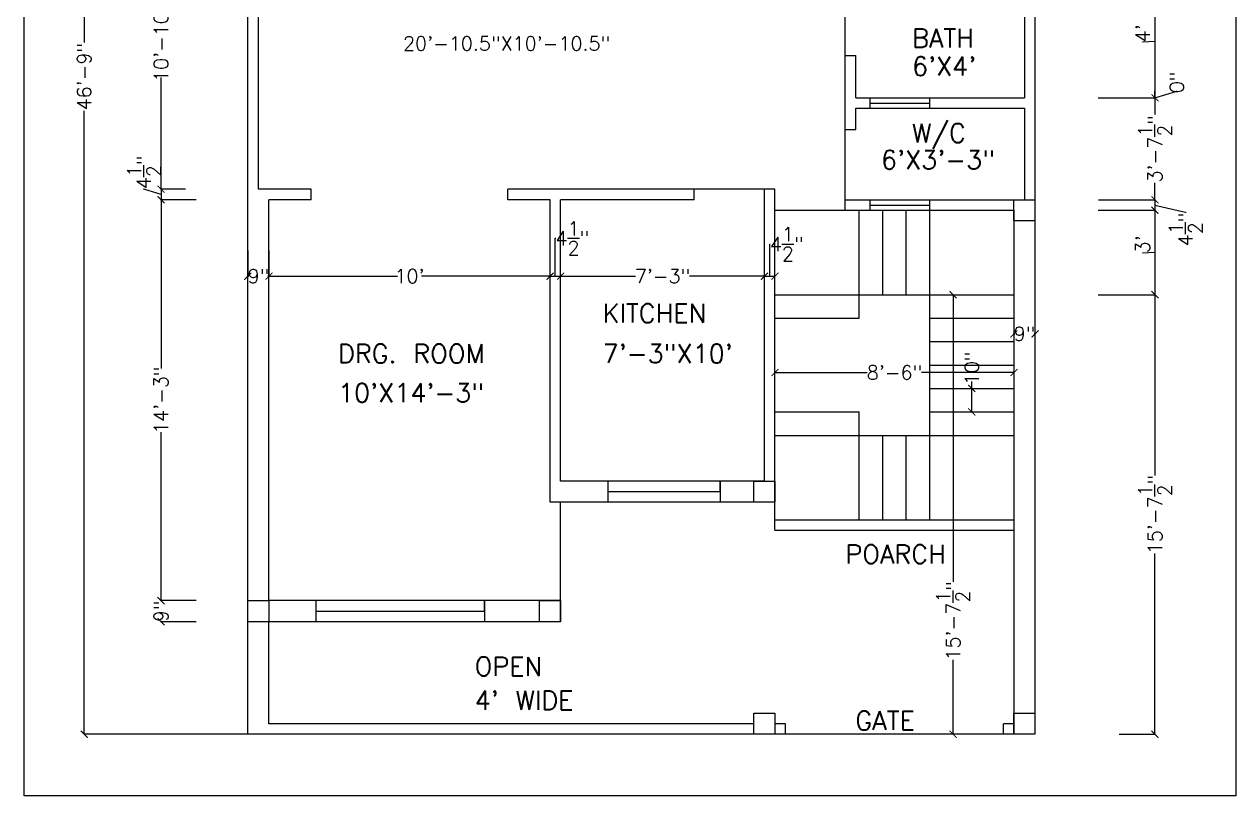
# Model space of a CAD drawing. Header units: inches. Extents: x 2588 to 3105, y -792 to -140.
# Drawn here: x 2588 to 3105, y -792 to -463 of the extents above; entities that cross this region are included whole.
import ezdxf

# ---------------------------------------------------------------- set-up
doc = ezdxf.new("R2010")
doc.units = ezdxf.units.IN
doc.header["$MEASUREMENT"] = 0
doc.styles.get("Standard").update_dxf_attribs({"font": 'txt.shx', "height": 6})
doc.dimstyles.get("Standard").update_dxf_attribs({"dimtxt": 6, "dimasz": 3, "dimexe": 0.18, "dimexo": 0.0625, "dimgap": 0.09, "dimtad": 0, "dimdec": 4, "dimzin": 0, "dimdsep": 46, "dimlunit": 4, "dimtxsty": 'Standard', "dimblk": 'ARCHTICK', "dimcen": 0.09, "dimadec": 0, "dimazin": 0, "dimtfac": 1, "dimtdec": 4, "dimtofl": 0, "dimtmove": 0, "dimatfit": 3, "dimfxl": 1, "dimtolj": 1, "dimtzin": 0, "dimarcsym": 0})

# ---------------------------------------------------------------- blocks, each defined once
blk = doc.blocks.new('_ArchTick')
at = {"color": 0, "linetype": 'ByBlock', "const_width": 0.15}
blk.add_lwpolyline([(-0.5, -0.5), (0.5, 0.5)], dxfattribs=at)
blk = doc.blocks.new('*D0')
at = {"color": 0, "lineweight": -2, "transparency": 16777216}
for p, q in [((2984.18, -578.15), (2984.06, -578.15)), ((2984.24, -578.15), (2984.24, -700.65)), ((2984.24, -765.65), (2984.24, -733.83)), ((2984.18, -765.65), (2984.06, -765.65))]:
    blk.add_line(p, q, dxfattribs=at)
at = {"layer": 'Defpoints', "color": 0, "transparency": 16777216}
for p in [(2984.24, -578.15), (2984.24, -765.65), (2984.24, -765.65)]:
    blk.add_point(p, dxfattribs=at)
at = {"color": 0, "lineweight": -2, "transparency": 16777216, "xscale": 3, "yscale": 3, "zscale": 3}
for p, rotation in [((2984.24, -578.15), 90), ((2984.24, -765.65), 270)]:
    blk.add_blockref('_ArchTick', p, dxfattribs=dict(at, rotation=rotation))
at = {"color": 0, "transparency": 16777216, "insert": (2984.24, -717.24), "char_height": 6, "attachment_point": 5, "rotation": 90}
blk.add_mtext('\\A1;15\'-7{\\H1.000000x;\\S1/2;}"', dxfattribs=at)
blk = doc.blocks.new('*D12')
at = {"color": 0, "lineweight": -2, "transparency": 16777216}
for p, q in [((2661.1, -402.65), (2645.98, -402.65)), ((2646.16, -402.65), (2646.16, -450.31)), ((2646.16, -533.15), (2646.16, -485.49)), ((2656.6, -533.15), (2645.98, -533.15))]:
    blk.add_line(p, q, dxfattribs=at)
at = {"layer": 'Defpoints', "color": 0, "transparency": 16777216}
for p in [(2661.16, -402.65), (2646.16, -533.15), (2656.66, -533.15)]:
    blk.add_point(p, dxfattribs=at)
at = {"color": 0, "lineweight": -2, "transparency": 16777216, "xscale": 3, "yscale": 3, "zscale": 3}
for p, rotation in [((2646.16, -402.65), 90), ((2646.16, -533.15), 270)]:
    blk.add_blockref('_ArchTick', p, dxfattribs=dict(at, rotation=rotation))
at = {"color": 0, "transparency": 16777216, "insert": (2646.16, -467.9), "char_height": 6, "attachment_point": 5, "rotation": 90}
blk.add_mtext('\\A1;10\'-10{\\H1.000000x;\\S1/2;}"', dxfattribs=at)
blk = doc.blocks.new('*D13')
at = {"color": 0, "lineweight": -2, "transparency": 16777216}
for p, q in [((2638.85, -533.2), (2638.85, -533.02)), ((2646.16, -535.4), (2638.85, -533.2)), ((2656.6, -533.15), (2645.98, -533.15)), ((2661.1, -537.65), (2645.98, -537.65)), ((2646.16, -533.15), (2646.16, -537.65))]:
    blk.add_line(p, q, dxfattribs=at)
at = {"layer": 'Defpoints', "color": 0, "transparency": 16777216}
for p in [(2646.16, -537.65), (2656.66, -533.15), (2661.16, -537.65)]:
    blk.add_point(p, dxfattribs=at)
at = {"color": 0, "lineweight": -2, "transparency": 16777216, "xscale": 3, "yscale": 3, "zscale": 3}
for p, rotation in [((2646.16, -533.15), 90), ((2646.16, -537.65), 270)]:
    blk.add_blockref('_ArchTick', p, dxfattribs=dict(at, rotation=rotation))
at = {"color": 0, "transparency": 16777216, "insert": (2638.85, -525.93), "char_height": 6, "attachment_point": 5, "rotation": 90}
blk.add_mtext('\\A1;4{\\H1.000000x;\\S1/2;}"', dxfattribs=at)
blk = doc.blocks.new('*D14')
at = {"color": 0, "lineweight": -2, "transparency": 16777216}
for p, q in [((2661.1, -537.65), (2645.98, -537.65)), ((2646.16, -537.65), (2646.16, -609.56)), ((2646.16, -708.65), (2646.16, -636.74)), ((2661.1, -708.65), (2645.98, -708.65))]:
    blk.add_line(p, q, dxfattribs=at)
at = {"layer": 'Defpoints', "color": 0, "transparency": 16777216}
for p in [(2661.16, -537.65), (2646.16, -708.65), (2661.16, -708.65)]:
    blk.add_point(p, dxfattribs=at)
at = {"color": 0, "lineweight": -2, "transparency": 16777216, "xscale": 3, "yscale": 3, "zscale": 3}
for p, rotation in [((2646.16, -537.65), 90), ((2646.16, -708.65), 270)]:
    blk.add_blockref('_ArchTick', p, dxfattribs=dict(at, rotation=rotation))
at = {"color": 0, "transparency": 16777216, "insert": (2646.16, -623.15), "char_height": 6, "attachment_point": 5, "rotation": 90}
blk.add_mtext('\\A1;14\'-3"', dxfattribs=at)
blk = doc.blocks.new('*D15')
at = {"color": 0, "lineweight": -2, "transparency": 16777216}
for p, q in [((2661.1, -708.65), (2645.98, -708.65)), ((2646.16, -708.65), (2646.16, -709.06)), ((2661.1, -717.65), (2645.98, -717.65)), ((2646.16, -717.65), (2646.16, -717.24))]:
    blk.add_line(p, q, dxfattribs=at)
at = {"layer": 'Defpoints', "color": 0, "transparency": 16777216}
for p in [(2661.16, -708.65), (2646.16, -717.65), (2661.16, -717.65)]:
    blk.add_point(p, dxfattribs=at)
at = {"color": 0, "lineweight": -2, "transparency": 16777216, "xscale": 3, "yscale": 3, "zscale": 3}
for p, rotation in [((2646.16, -708.65), 90), ((2646.16, -717.65), 270)]:
    blk.add_blockref('_ArchTick', p, dxfattribs=dict(at, rotation=rotation))
at = {"color": 0, "transparency": 16777216, "insert": (2646.16, -713.15), "char_height": 6, "attachment_point": 5, "rotation": 90}
blk.add_mtext('\\A1;9"', dxfattribs=at)
blk = doc.blocks.new('*D21')
at = {"color": 0, "lineweight": -2, "transparency": 16777216}
for p, q in [((3046.15, -446.15), (3070.62, -446.15)), ((3070.44, -446.15), (3070.44, -494.15)), ((3070.44, -470.15), (3065.19, -470.42)), ((3065.19, -470.42), (3065.19, -470.24)), ((3046.15, -494.15), (3070.62, -494.15))]:
    blk.add_line(p, q, dxfattribs=at)
at = {"layer": 'Defpoints', "color": 0, "transparency": 16777216}
for p in [(3046.08, -446.15), (3046.08, -494.15), (3070.44, -494.15)]:
    blk.add_point(p, dxfattribs=at)
at = {"color": 0, "lineweight": -2, "transparency": 16777216, "xscale": 3, "yscale": 3, "zscale": 3}
for p, rotation in [((3070.44, -446.15), 90), ((3070.44, -494.15), 270)]:
    blk.add_blockref('_ArchTick', p, dxfattribs=dict(at, rotation=rotation))
at = {"color": 0, "transparency": 16777216, "insert": (3065.19, -466.65), "char_height": 6, "attachment_point": 5, "rotation": 90}
blk.add_mtext("\\A1;4'", dxfattribs=at)
blk = doc.blocks.new('*D22')
at = {"color": 0, "lineweight": -2, "transparency": 16777216}
for p, q in [((3070.44, -494.15), (3070.44, -491.15)), ((3079.75, -491.35), (3079.75, -491.17)), ((3046.15, -494.15), (3070.62, -494.15)), ((3046.21, -494.15), (3070.62, -494.15)), ((3070.44, -494.15), (3079.75, -491.35)), ((3070.44, -494.15), (3070.44, -497.15))]:
    blk.add_line(p, q, dxfattribs=at)
at = {"layer": 'Defpoints', "color": 0, "transparency": 16777216}
for p in [(3046.08, -494.15), (3046.15, -494.15), (3070.44, -494.15)]:
    blk.add_point(p, dxfattribs=at)
at = {"color": 0, "lineweight": -2, "transparency": 16777216, "xscale": 3, "yscale": 3, "zscale": 3}
for rotation in [90, 270]:
    blk.add_blockref('_ArchTick', (3070.44, -494.15), dxfattribs=dict(at, rotation=rotation))
at = {"color": 0, "transparency": 16777216, "insert": (3079.75, -487.58), "char_height": 6, "attachment_point": 5, "rotation": 90}
blk.add_mtext('\\A1;0"', dxfattribs=at)
blk = doc.blocks.new('*D23')
at = {"color": 0, "lineweight": -2, "transparency": 16777216}
for p, q in [((3046.21, -494.15), (3070.62, -494.15)), ((3070.44, -494.15), (3070.44, -501.31)), ((3070.44, -537.65), (3070.44, -530.49)), ((3046.27, -537.65), (3070.62, -537.65))]:
    blk.add_line(p, q, dxfattribs=at)
at = {"layer": 'Defpoints', "color": 0, "transparency": 16777216}
for p in [(3046.15, -494.15), (3046.21, -537.65), (3070.44, -537.65)]:
    blk.add_point(p, dxfattribs=at)
at = {"color": 0, "lineweight": -2, "transparency": 16777216, "xscale": 3, "yscale": 3, "zscale": 3}
for p, rotation in [((3070.44, -494.15), 90), ((3070.44, -537.65), 270)]:
    blk.add_blockref('_ArchTick', p, dxfattribs=dict(at, rotation=rotation))
at = {"color": 0, "transparency": 16777216, "insert": (3070.44, -515.9), "char_height": 6, "attachment_point": 5, "rotation": 90}
blk.add_mtext('\\A1;3\'-7{\\H1.000000x;\\S1/2;}"', dxfattribs=at)
blk = doc.blocks.new('*D24')
at = {"color": 0, "lineweight": -2, "transparency": 16777216}
for p, q in [((3046.27, -537.65), (3070.62, -537.65)), ((3070.44, -537.65), (3070.44, -542.15)), ((3046.15, -542.15), (3070.62, -542.15)), ((3070.44, -539.9), (3083.52, -543.01)), ((3083.52, -543.01), (3083.52, -543.19))]:
    blk.add_line(p, q, dxfattribs=at)
at = {"layer": 'Defpoints', "color": 0, "transparency": 16777216}
for p in [(3046.21, -537.65), (3046.08, -542.15), (3070.44, -542.15)]:
    blk.add_point(p, dxfattribs=at)
at = {"color": 0, "lineweight": -2, "transparency": 16777216, "xscale": 3, "yscale": 3, "zscale": 3}
for p, rotation in [((3070.44, -537.65), 90), ((3070.44, -542.15), 270)]:
    blk.add_blockref('_ArchTick', p, dxfattribs=dict(at, rotation=rotation))
at = {"color": 0, "transparency": 16777216, "insert": (3083.52, -550.28), "char_height": 6, "attachment_point": 5, "rotation": 90}
blk.add_mtext('\\A1;4{\\H1.000000x;\\S1/2;}"', dxfattribs=at)
blk = doc.blocks.new('*D25')
at = {"color": 0, "lineweight": -2, "transparency": 16777216}
for p, q in [((3046.15, -542.15), (3070.62, -542.15)), ((3070.44, -542.15), (3070.44, -578.15)), ((3070.44, -560.15), (3065.19, -560.42)), ((3065.19, -560.42), (3065.19, -560.24)), ((3046.15, -578.15), (3070.62, -578.15))]:
    blk.add_line(p, q, dxfattribs=at)
at = {"layer": 'Defpoints', "color": 0, "transparency": 16777216}
for p in [(3046.08, -542.15), (3046.08, -578.15), (3070.44, -578.15)]:
    blk.add_point(p, dxfattribs=at)
at = {"color": 0, "lineweight": -2, "transparency": 16777216, "xscale": 3, "yscale": 3, "zscale": 3}
for p, rotation in [((3070.44, -542.15), 90), ((3070.44, -578.15), 270)]:
    blk.add_blockref('_ArchTick', p, dxfattribs=dict(at, rotation=rotation))
at = {"color": 0, "transparency": 16777216, "insert": (3065.19, -556.65), "char_height": 6, "attachment_point": 5, "rotation": 90}
blk.add_mtext("\\A1;3'", dxfattribs=at)
blk = doc.blocks.new('*D26')
at = {"color": 0, "lineweight": -2, "transparency": 16777216}
for p, q in [((3046.15, -578.15), (3070.62, -578.15)), ((3070.44, -578.15), (3070.44, -655.31)), ((3070.44, -765.65), (3070.44, -688.49)), ((3055.15, -765.65), (3070.62, -765.65))]:
    blk.add_line(p, q, dxfattribs=at)
at = {"layer": 'Defpoints', "color": 0, "transparency": 16777216}
for p in [(3046.08, -578.15), (3055.08, -765.65), (3070.44, -765.65)]:
    blk.add_point(p, dxfattribs=at)
at = {"color": 0, "lineweight": -2, "transparency": 16777216, "xscale": 3, "yscale": 3, "zscale": 3}
for p, rotation in [((3070.44, -578.15), 90), ((3070.44, -765.65), 270)]:
    blk.add_blockref('_ArchTick', p, dxfattribs=dict(at, rotation=rotation))
at = {"color": 0, "transparency": 16777216, "insert": (3070.44, -671.9), "char_height": 6, "attachment_point": 5, "rotation": 90}
blk.add_mtext('\\A1;15\'-7{\\H1.000000x;\\S1/2;}"', dxfattribs=at)
blk = doc.blocks.new('*D27')
at = {"color": 0, "lineweight": -2, "transparency": 16777216}
for p, q in [((2992.22, -618.15), (2992.22, -615.15)), ((2992.16, -618.15), (2992.04, -618.15)), ((2992.22, -628.15), (2992.22, -618.15)), ((2992.16, -628.15), (2992.04, -628.15))]:
    blk.add_line(p, q, dxfattribs=at)
at = {"layer": 'Defpoints', "color": 0, "transparency": 16777216}
for p in [(2992.22, -618.15), (2992.22, -618.15), (2992.22, -628.15)]:
    blk.add_point(p, dxfattribs=at)
at = {"color": 0, "lineweight": -2, "transparency": 16777216, "xscale": 3, "yscale": 3, "zscale": 3}
for p, rotation in [((2992.22, -618.15), 90), ((2992.22, -628.15), 270)]:
    blk.add_blockref('_ArchTick', p, dxfattribs=dict(at, rotation=rotation))
at = {"color": 0, "transparency": 16777216, "insert": (2992.22, -609.56), "char_height": 6, "attachment_point": 5, "rotation": 90}
blk.add_mtext('\\A1;10"', dxfattribs=at)
blk = doc.blocks.new('*D28')
at = {"color": 0, "lineweight": -2, "transparency": 16777216}
for p, q in [((2683.22, -559.32), (2683.22, -570.45)), ((2692.22, -559.32), (2692.22, -570.45)), ((2683.22, -570.27), (2683.63, -570.27)), ((2692.22, -570.27), (2691.81, -570.27))]:
    blk.add_line(p, q, dxfattribs=at)
at = {"layer": 'Defpoints', "color": 0, "transparency": 16777216}
for p in [(2683.22, -559.26), (2692.22, -559.26), (2692.22, -570.27)]:
    blk.add_point(p, dxfattribs=at)
at = {"color": 0, "lineweight": -2, "transparency": 16777216, "xscale": 3, "yscale": 3, "zscale": 3, "rotation": 180}
blk.add_blockref('_ArchTick', (2683.22, -570.27), dxfattribs=at)
at = {"color": 0, "lineweight": -2, "transparency": 16777216, "xscale": 3, "yscale": 3, "zscale": 3}
blk.add_blockref('_ArchTick', (2692.22, -570.27), dxfattribs=at)
at = {"color": 0, "transparency": 16777216, "insert": (2687.72, -570.27), "char_height": 6, "attachment_point": 5}
blk.add_mtext('\\A1;9"', dxfattribs=at)
blk = doc.blocks.new('*D29')
at = {"color": 0, "lineweight": -2, "transparency": 16777216}
for p, q in [((2692.22, -559.32), (2692.22, -570.45)), ((2692.22, -570.27), (2747.13, -570.27)), ((2812.22, -570.27), (2757.31, -570.27)), ((2812.22, -570.21), (2812.22, -570.09))]:
    blk.add_line(p, q, dxfattribs=at)
at = {"layer": 'Defpoints', "color": 0, "transparency": 16777216}
for p in [(2692.22, -559.26), (2812.22, -570.27), (2812.22, -570.27)]:
    blk.add_point(p, dxfattribs=at)
at = {"color": 0, "lineweight": -2, "transparency": 16777216, "xscale": 3, "yscale": 3, "zscale": 3, "rotation": 180}
blk.add_blockref('_ArchTick', (2692.22, -570.27), dxfattribs=at)
at = {"color": 0, "lineweight": -2, "transparency": 16777216, "xscale": 3, "yscale": 3, "zscale": 3}
blk.add_blockref('_ArchTick', (2812.22, -570.27), dxfattribs=at)
at = {"color": 0, "transparency": 16777216, "insert": (2752.22, -570.27), "char_height": 6, "attachment_point": 5}
blk.add_mtext("\\A1;10'", dxfattribs=at)
blk = doc.blocks.new('*D30')
at = {"color": 0, "lineweight": -2, "transparency": 16777216}
for p, q in [((2814.47, -570.27), (2814.47, -554.1)), ((2814.47, -554.1), (2814.65, -554.1)), ((2812.22, -570.21), (2812.22, -570.09)), ((2812.22, -570.27), (2816.72, -570.27)), ((2816.72, -569.59), (2816.72, -570.45))]:
    blk.add_line(p, q, dxfattribs=at)
at = {"layer": 'Defpoints', "color": 0, "transparency": 16777216}
for p in [(2812.22, -570.27), (2816.72, -569.52), (2816.72, -570.27)]:
    blk.add_point(p, dxfattribs=at)
at = {"color": 0, "lineweight": -2, "transparency": 16777216, "xscale": 3, "yscale": 3, "zscale": 3, "rotation": 180}
blk.add_blockref('_ArchTick', (2812.22, -570.27), dxfattribs=at)
at = {"color": 0, "lineweight": -2, "transparency": 16777216, "xscale": 3, "yscale": 3, "zscale": 3}
blk.add_blockref('_ArchTick', (2816.72, -570.27), dxfattribs=at)
at = {"color": 0, "transparency": 16777216, "insert": (2821.74, -554.1), "char_height": 6, "attachment_point": 5}
blk.add_mtext('\\A1;4{\\H1.000000x;\\S1/2;}"', dxfattribs=at)
blk = doc.blocks.new('*D31')
at = {"color": 0, "lineweight": -2, "transparency": 16777216}
for p, q in [((2816.72, -569.59), (2816.72, -570.45)), ((2816.72, -570.27), (2848.63, -570.27)), ((2903.72, -570.27), (2871.81, -570.27)), ((2903.72, -570.21), (2903.72, -570.09))]:
    blk.add_line(p, q, dxfattribs=at)
at = {"layer": 'Defpoints', "color": 0, "transparency": 16777216}
for p in [(2816.72, -569.52), (2903.72, -570.27), (2903.72, -570.27)]:
    blk.add_point(p, dxfattribs=at)
at = {"color": 0, "lineweight": -2, "transparency": 16777216, "xscale": 3, "yscale": 3, "zscale": 3, "rotation": 180}
blk.add_blockref('_ArchTick', (2816.72, -570.27), dxfattribs=at)
at = {"color": 0, "lineweight": -2, "transparency": 16777216, "xscale": 3, "yscale": 3, "zscale": 3}
blk.add_blockref('_ArchTick', (2903.72, -570.27), dxfattribs=at)
at = {"color": 0, "transparency": 16777216, "insert": (2860.22, -570.27), "char_height": 6, "attachment_point": 5}
blk.add_mtext('\\A1;7\'-3"', dxfattribs=at)
blk = doc.blocks.new('*D32')
at = {"color": 0, "lineweight": -2, "transparency": 16777216}
for p, q in [((2905.97, -570.27), (2905.97, -556.58)), ((2905.97, -556.58), (2906.15, -556.58)), ((2903.72, -570.21), (2903.72, -570.09)), ((2903.72, -570.27), (2908.22, -570.27)), ((2908.22, -570.21), (2908.22, -570.09))]:
    blk.add_line(p, q, dxfattribs=at)
at = {"layer": 'Defpoints', "color": 0, "transparency": 16777216}
for p in [(2903.72, -570.27), (2908.22, -570.27), (2908.22, -570.27)]:
    blk.add_point(p, dxfattribs=at)
at = {"color": 0, "lineweight": -2, "transparency": 16777216, "xscale": 3, "yscale": 3, "zscale": 3, "rotation": 180}
blk.add_blockref('_ArchTick', (2903.72, -570.27), dxfattribs=at)
at = {"color": 0, "lineweight": -2, "transparency": 16777216, "xscale": 3, "yscale": 3, "zscale": 3}
blk.add_blockref('_ArchTick', (2908.22, -570.27), dxfattribs=at)
at = {"color": 0, "transparency": 16777216, "insert": (2913.24, -556.58), "char_height": 6, "attachment_point": 5}
blk.add_mtext('\\A1;4{\\H1.000000x;\\S1/2;}"', dxfattribs=at)
blk = doc.blocks.new('*D33')
at = {"color": 0, "lineweight": -2, "transparency": 16777216}
for p, q in [((2908.22, -615.26), (2908.22, -611.16)), ((2908.22, -611.34), (2947.63, -611.34)), ((3010.22, -611.34), (2970.81, -611.34)), ((3010.22, -611.27), (3010.22, -611.16))]:
    blk.add_line(p, q, dxfattribs=at)
at = {"layer": 'Defpoints', "color": 0, "transparency": 16777216}
for p in [(2908.22, -615.32), (3010.22, -611.34), (3010.22, -611.34)]:
    blk.add_point(p, dxfattribs=at)
at = {"color": 0, "lineweight": -2, "transparency": 16777216, "xscale": 3, "yscale": 3, "zscale": 3, "rotation": 180}
blk.add_blockref('_ArchTick', (2908.22, -611.34), dxfattribs=at)
at = {"color": 0, "lineweight": -2, "transparency": 16777216, "xscale": 3, "yscale": 3, "zscale": 3}
blk.add_blockref('_ArchTick', (3010.22, -611.34), dxfattribs=at)
at = {"color": 0, "transparency": 16777216, "insert": (2959.22, -611.34), "char_height": 6, "attachment_point": 5}
blk.add_mtext('\\A1;8\'-6"', dxfattribs=at)
blk = doc.blocks.new('*D34')
at = {"color": 0, "lineweight": -2, "transparency": 16777216}
for p, q in [((3010.22, -594.84), (3010.22, -594.72)), ((3019.22, -594.84), (3019.22, -594.72)), ((3010.22, -594.9), (3010.63, -594.9)), ((3019.22, -594.9), (3018.81, -594.9))]:
    blk.add_line(p, q, dxfattribs=at)
at = {"layer": 'Defpoints', "color": 0, "transparency": 16777216}
for p in [(3010.22, -594.9), (3019.22, -594.9), (3019.22, -594.9)]:
    blk.add_point(p, dxfattribs=at)
at = {"color": 0, "lineweight": -2, "transparency": 16777216, "xscale": 3, "yscale": 3, "zscale": 3, "rotation": 180}
blk.add_blockref('_ArchTick', (3010.22, -594.9), dxfattribs=at)
at = {"color": 0, "lineweight": -2, "transparency": 16777216, "xscale": 3, "yscale": 3, "zscale": 3}
blk.add_blockref('_ArchTick', (3019.22, -594.9), dxfattribs=at)
at = {"color": 0, "transparency": 16777216, "insert": (3014.72, -594.9), "char_height": 6, "attachment_point": 5}
blk.add_mtext('\\A1;9"', dxfattribs=at)
blk = doc.blocks.new('*D36')
at = {"color": 0, "lineweight": -2, "transparency": 16777216}
for p, q in [((2683.16, -204.65), (2613.22, -204.65)), ((2613.4, -204.65), (2613.4, -470.56)), ((2613.4, -765.65), (2613.4, -499.74)), ((2683.16, -765.65), (2613.22, -765.65))]:
    blk.add_line(p, q, dxfattribs=at)
at = {"layer": 'Defpoints', "color": 0, "transparency": 16777216}
for p in [(2613.4, -204.65), (2683.22, -204.65), (2683.22, -765.65)]:
    blk.add_point(p, dxfattribs=at)
at = {"color": 0, "lineweight": -2, "transparency": 16777216, "xscale": 3, "yscale": 3, "zscale": 3}
for p, rotation in [((2613.4, -204.65), 90), ((2613.4, -765.65), 270)]:
    blk.add_blockref('_ArchTick', p, dxfattribs=dict(at, rotation=rotation))
at = {"color": 0, "transparency": 16777216, "insert": (2613.4, -485.15), "char_height": 6, "attachment_point": 5, "rotation": 90}
blk.add_mtext('\\A1;46\'-9"', dxfattribs=at)

msp = doc.modelspace()

# ---------------------------------------------------------------- linework, layer by layer
at = {"color": 1}
for p, q in [((2683.21875, -765.64712), (2683.21875, -204.64712)), ((2687.71875, -533.14712), (2687.71875, -402.64712)), ((3019.21875, -441.64712), (3019.21875, -765.64712)), ((2938.21875, -542.14712), (2938.21875, -446.14712)), ((3014.71875, -446.14712), (3014.71875, -494.14712)), ((2938.21875, -476.14712), (2942.71875, -476.14712)), ((2942.71875, -494.14712), (2942.71875, -476.14712)), ((2942.71875, -494.14712), (3014.71875, -494.14712)), ((2942.71875, -498.64712), (3014.71875, -498.64712)), ((2942.71875, -507.64712), (2942.71875, -498.64712)), ((3014.71875, -498.64712), (3014.71875, -537.64712)), ((2938.21875, -507.64712), (2942.71875, -507.64712)), ((2710.21875, -533.14712), (2687.71875, -533.14712)), ((2692.21875, -708.64712), (2692.21875, -537.64712)), ((2710.21875, -537.64712), (2692.21875, -537.64712)), ((2710.21875, -537.64712), (2710.21875, -533.14712)), ((2908.21875, -533.14712), (2794.21875, -533.14712)), ((2794.21875, -537.64712), (2794.21875, -533.14712)), ((2812.21875, -537.64712), (2794.21875, -537.64712)), ((2812.21875, -666.64712), (2812.21875, -537.64712)), ((2873.71875, -537.64712), (2816.71875, -537.64712)), ((2816.71875, -657.64712), (2816.71875, -537.64712)), ((2873.71875, -537.64712), (2873.71875, -533.14712)), ((2903.71875, -657.64712), (2903.71875, -533.14712)), ((2908.21875, -678.64712), (2908.21875, -533.14712)), ((2938.21875, -537.64712), (3014.71875, -537.64712)), ((2908.21875, -542.14712), (3010.21875, -542.14712)), ((2944.21875, -588.14712), (2944.21875, -542.14712)), ((2954.21875, -578.14712), (2954.21875, -542.14712)), ((2964.21875, -578.14712), (2964.21875, -542.14712)), ((2974.21875, -542.14712), (2974.21875, -674.14712)), ((3010.21875, -542.14712), (3010.21875, -765.64712)), ((2908.21875, -578.14712), (3010.21875, -578.14712)), ((2908.21875, -588.14712), (2944.21875, -588.14712)), ((2974.21875, -588.14712), (3010.21875, -588.14712)), ((2974.21875, -598.14712), (3010.21875, -598.14712)), ((2974.21875, -608.14712), (3010.21875, -608.14712)), ((2974.21875, -618.14712), (3010.21875, -618.14712)), ((2908.21875, -628.14712), (2944.21875, -628.14712)), ((2944.21875, -674.14712), (2944.21875, -628.14712)), ((2974.21875, -628.14712), (3010.21875, -628.14712)), ((2908.21875, -638.14712), (3010.21875, -638.14712)), ((2954.21875, -674.14712), (2954.21875, -638.14712)), ((2964.21875, -674.14712), (2964.21875, -638.14712)), ((2903.71875, -657.64712), (2816.71875, -657.64712)), ((2908.21875, -666.64712), (2812.21875, -666.64712)), ((2816.71875, -717.64712), (2816.71875, -666.64712)), ((2908.21875, -674.14712), (3010.21875, -674.14712)), ((2908.21875, -678.64712), (3010.21875, -678.64712)), ((2816.71875, -708.64712), (2692.21875, -708.64712)), ((2692.21875, -761.14712), (2692.21875, -717.64712)), ((2816.71875, -717.64712), (2692.21875, -717.64712)), ((2899.21875, -761.14712), (2692.21875, -761.14712)), ((2912.71875, -761.14712), (2908.21875, -761.14712)), ((2912.71875, -765.64712), (2912.71875, -761.14712)), ((3010.21875, -761.14712), (3005.71875, -761.14712)), ((3005.71875, -765.64712), (3005.71875, -761.14712)), ((3019.21875, -765.64712), (2683.21875, -765.64712))]:
    msp.add_line(p, q, dxfattribs=at)
at = {"color": 7}
for p, q in [((2948.71875, -494.14712), (2948.71875, -498.64712)), ((2948.71875, -496.39712), (2974.21875, -496.39712)), ((2974.21875, -494.14712), (2974.21875, -498.64712)), ((2948.71875, -537.64712), (2948.71875, -542.14712)), ((2974.21875, -537.64712), (2974.21875, -542.14712)), ((2948.71875, -539.89712), (2974.21875, -539.89712)), ((2836.84175, -657.64712), (2836.84175, -666.64712)), ((2884.84175, -662.14712), (2884.84175, -657.64712)), ((2884.84175, -657.64712), (2884.84175, -666.64712)), ((2836.84175, -662.14712), (2884.84175, -662.14712)), ((2712.1775, -708.64712), (2712.1775, -717.64712)), ((2712.1775, -713.14712), (2784.1775, -713.14712)), ((2784.1775, -713.14712), (2784.1775, -708.64712)), ((2784.1775, -708.64712), (2784.1775, -717.64712))]:
    msp.add_line(p, q, dxfattribs=at)
for points in [[(2587.7685, -140.06488), (3104.92023, -140.06488), (3104.92023, -791.863), (2587.7685, -791.863)], [(3010.21875, -537.64712), (3019.21875, -537.64712), (3019.21875, -546.64712), (3010.21875, -546.64712)], [(2899.21875, -657.64712), (2908.21875, -657.64712), (2908.21875, -666.64712), (2899.21875, -666.64712)], [(2683.21875, -708.64712), (2692.21875, -708.64712), (2692.21875, -717.64712), (2683.21875, -717.64712)], [(2807.71875, -708.64712), (2816.71875, -708.64712), (2816.71875, -717.64712), (2807.71875, -717.64712)], [(2899.21875, -756.64712), (2908.21875, -756.64712), (2908.21875, -765.64712), (2899.21875, -765.64712)], [(3010.21875, -756.64712), (3019.21875, -756.64712), (3019.21875, -765.64712), (3010.21875, -765.64712)]]:
    msp.add_lwpolyline(points, close=True, dxfattribs=at)

# ---------------------------------------------------------------- texts
at = {"color": 1, "width": 98.75, "attachment_point": 1}
for s, insert, char_height in [('{\\C7;BATH}', (2966.72811, -464.7027), 8), ('{\\C7;20\'-10.5"X10\'-10.5"}', (2749.43643, -467.9898), 6), ("{\\C7;6'X4'}", (2966.72811, -476.69512), 8), ('{\\C7;W/C}', (2966.72811, -505.21336), 8), ('{\\C7;6\'X3\'-3"}', (2953.48018, -516.57838), 8), ('{\\C7;KITCHEN}', (2834.6577, -582.04326), 8), ('{\\C7;DRG. ROOM }', (2721.68993, -599.27919), 8), ('{\\C7;7\'-3"X10\'}', (2834.6577, -599.27919), 8), ('{\\C7;10\'X14\'-3" }', (2721.68993, -616.00615), 8), ('{\\C7;POARCH}', (2938.29543, -684.81667), 8), ('{\\C7;OPEN}', (2780.05955, -732.71801), 8), ("{\\C7;4' WIDE}", (2780.05955, -747.1716), 8), ('{\\C7;GATE}', (2942.51289, -755.7879), 8)]:
    msp.add_mtext(s, dxfattribs=dict(at, insert=insert, char_height=char_height))

# ---------------------------------------------------------------- dimensions: what is measured, and where the dimension line sits
at = {"color": 7}
for p1, p2, distance, picture, middle in [((2683.21875, -765.64712), (2683.21875, -204.64712), 69.81927, '*D36', (2613.39949, -485.14712)), ((2992.21875, -628.14712), (2992.21875, -618.14712), 0, '*D27', (2992.21875, -609.55712))]:
    dim = msp.add_aligned_dim(p1=p1, p2=p2, distance=distance, dimstyle='Standard', dxfattribs=at)
    dim.commit()
    dim.dimension.update_dxf_attribs({"geometry": picture, "text_midpoint": middle})
for base, p1, p2, angle, picture, middle in [((2646.16, -533.14712), (2661.16, -402.64712), (2656.66, -533.14712), 90, '*D12', (2646.16, -467.89712)), ((3070.4378707758, -494.1471243769), (3046.0843544251, -494.1471243769), (3046.1468544251, -494.1471243769), 90, '*D22', (3079.7528707758, -491.0826243769)), ((3070.43787, -537.64712), (3046.14685, -494.14712), (3046.20935, -537.64712), 90, '*D23', (3070.43787, -515.89712)), ((2646.16, -537.64712), (2656.66, -533.14712), (2661.16, -537.64712), 90, '*D13', (2638.845, -532.93262)), ((2646.16, -708.64712), (2661.16, -537.64712), (2661.16, -708.64712), 90, '*D14', (2646.16, -623.14712)), ((2812.21875, -570.27364), (2692.21875, -559.25647), (2812.21875, -570.27364), 180, '*D29', (2752.21875, -570.27364)), ((2903.71875, -570.27364), (2816.71875, -569.52364), (2903.71875, -570.27364), 180, '*D31', (2860.21875, -570.27364)), ((3070.43787, -765.64712), (3046.08435, -578.14712), (3055.08435, -765.64712), 90, '*D26', (3070.43787, -671.89712)), ((3019.21875, -594.90058), (3010.21875, -594.90058), (3019.21875, -594.90058), 180, '*D34', (3014.71875, -594.90058)), ((3010.21875, -611.33655), (2908.21875, -615.31938), (3010.21875, -611.33655), 180, '*D33', (2959.21875, -611.33655)), ((2646.16, -717.64712), (2661.16, -708.64712), (2661.16, -717.64712), 90, '*D15', (2646.16, -713.14712))]:
    dim = msp.add_linear_dim(base=base, p1=p1, p2=p2, angle=angle, dimstyle='Standard', override={"dimtmove": 1}, dxfattribs=at)
    dim.commit()
    dim.dimension.update_dxf_attribs({"geometry": picture, "text_midpoint": middle})
for base, p1, p2, angle, picture, middle in [((3070.43787, -494.14712), (3046.08435, -446.14712), (3046.08435, -494.14712), 90, '*D21', (3065.18787, -470.14712)), ((3070.43787, -542.14712), (3046.20935, -537.64712), (3046.08435, -542.14712), 90, '*D24', (3083.51859, -543.27715)), ((3070.43787, -578.14712), (3046.08435, -542.14712), (3046.08435, -578.14712), 90, '*D25', (3065.18787, -560.14712)), ((2816.71875, -570.27364), (2812.21875, -570.27364), (2816.71875, -569.52364), 180, '*D30', (2814.73875, -554.10231)), ((2908.21875, -570.27364), (2903.71875, -570.27364), (2908.21875, -570.27364), 180, '*D32', (2906.23875, -556.58071))]:
    dim = msp.add_linear_dim(base=base, p1=p1, p2=p2, angle=angle, dimstyle='Standard', override={"dimtmove": 1}, dxfattribs=at)
    dim.commit()
    dim.dimension.update_dxf_attribs({"geometry": picture, "text_midpoint": middle, "dimtype": 160})
for base, p1, p2, angle, picture, middle in [((2692.21875, -570.27364), (2683.21875, -559.25647), (2692.21875, -559.25647), 0, '*D28', (2687.71875, -570.27364)), ((2984.24039, -765.64712), (2984.24039, -578.14712), (2984.24039, -765.64712), 270, '*D0', (2984.24039, -717.24271))]:
    dim = msp.add_linear_dim(base=base, p1=p1, p2=p2, angle=angle, dimstyle='Standard', dxfattribs=at)
    dim.commit()
    dim.dimension.update_dxf_attribs({"geometry": picture, "text_midpoint": middle, "dimtype": 161})

doc.saveas('drawing.dxf')
